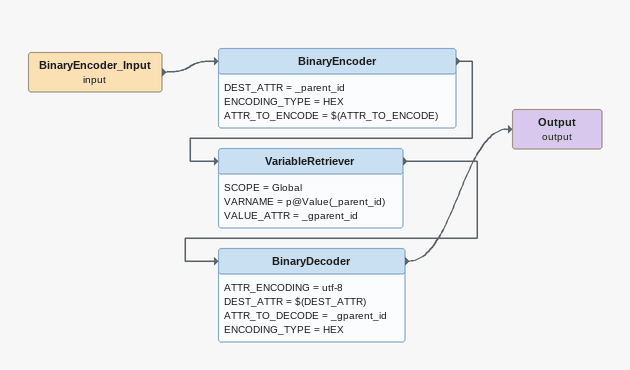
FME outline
BinaryEncoder_Input (input)
    -> BinaryEncoder
BinaryEncoder
    DEST_ATTR = _parent_id
    ENCODING_TYPE = HEX
    ATTR_TO_ENCODE = $(ATTR_TO_ENCODE)
    -> VariableRetriever
VariableRetriever
    SCOPE = Global
    VARNAME = p@Value(_parent_id)
    VALUE_ATTR = _gparent_id
    -> BinaryDecoder
BinaryDecoder
    ATTR_ENCODING = utf-8
    DEST_ATTR = $(DEST_ATTR)
    ATTR_TO_DECODE = _gparent_id
    ENCODING_TYPE = HEX
    -> Output (output)
Output (output)
